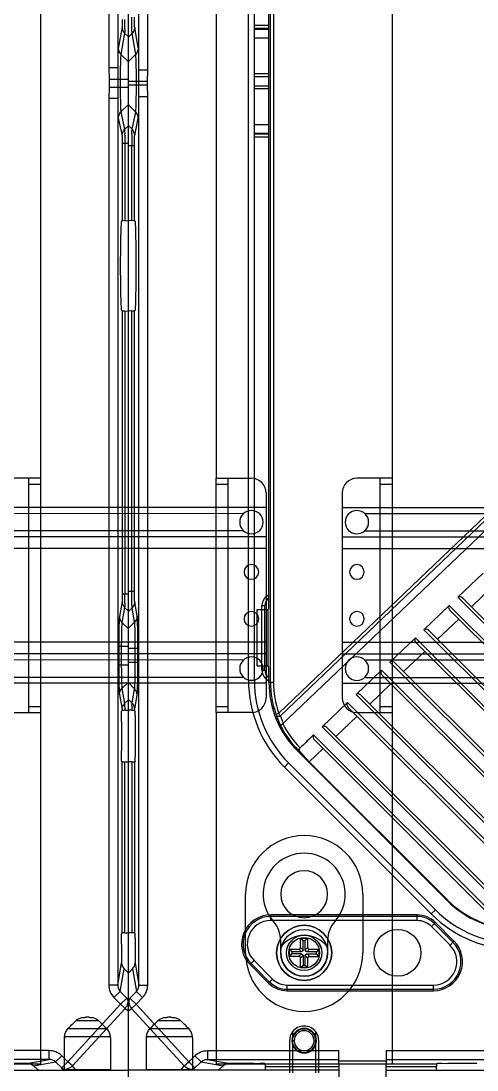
# Model space of a CAD drawing. Header units: millimetres. Extents: x 562 to 17351, y 2396 to 6995.
# Drawn here: x 13907 to 13984.8, y 4543.7 to 4722.7 of the extents above; entities that cross this region are included whole.
import ezdxf

# ---------------------------------------------------------------- set-up
doc = ezdxf.new("R2010")
doc.units = ezdxf.units.MM
doc.layers.add('02___PRT_ALL_AXES', color=7, linetype='Continuous')
doc.layers.add('1轮廓线', color=7, linetype='Continuous', lineweight=25)

# ---------------------------------------------------------------- blocks, each defined once
blk = doc.blocks.new('32211212')
at = {"color": 114, "linetype": 'Continuous', "lineweight": 25, "true_color": 0x139b48}
for p, q in [((3746.61, 2263.17), (3746.61, 2261.67)), ((3750.61, 2261.67), (3750.61, 2263.17)), ((3746.11, 2261.67), (3746.11, 2256.17)), ((3746.91, 2261.67), (3746.61, 2261.67)), ((3746.61, 2261.67), (3746.61, 2256.17)), ((3750.31, 2261.67), (3750.61, 2261.67)), ((3750.61, 2256.17), (3750.61, 2261.67)), ((3751.11, 2256.17), (3751.11, 2261.67)), ((3733.61, 2160.17), (3733.61, 1682.67)), ((3763.61, 2160.17), (3763.61, 1682.67)), ((4303.61, 2160.17), (4303.61, 1682.67)), ((3733.61, 1682.67), (3739.61, 1682.67)), ((3733.61, 1681.67), (3733.61, 1682.67)), ((3733.61, 1681.67), (3735.61, 1681.67)), ((3733.61, 1643.67), (3733.61, 1681.67)), ((3735.61, 1682.67), (3735.61, 1682.38)), ((3735.61, 1682.38), (3735.61, 1642.96)), ((3763.61, 1682.67), (3757.61, 1682.67)), ((3761.61, 1682.38), (3761.61, 1682.67)), ((3761.61, 1642.96), (3761.61, 1682.38)), ((3761.61, 1681.67), (3763.61, 1681.67)), ((3763.61, 1682.67), (3763.61, 1681.67)), ((3763.61, 1681.67), (3763.61, 1643.67)), ((4303.61, 1682.67), (4297.61, 1682.67)), ((4301.61, 1682.38), (4301.61, 1682.67)), ((4301.61, 1642.96), (4301.61, 1682.38)), ((4301.61, 1681.67), (4303.61, 1681.67)), ((4303.61, 1682.67), (4303.61, 1681.67)), ((4303.61, 1681.67), (4303.61, 1643.67)), ((3742.11, 1680.17), (3742.11, 1645.17)), ((3755.11, 1680.17), (3755.11, 1645.17)), ((3735.61, 1643.67), (3733.61, 1643.67)), ((3733.61, 1642.67), (3733.61, 1643.67)), ((3763.61, 1643.67), (3761.61, 1643.67)), ((3763.61, 1643.67), (3763.61, 1642.67)), ((4303.61, 1643.67), (4301.61, 1643.67)), ((4303.61, 1643.67), (4303.61, 1642.67)), ((3733.61, 1642.67), (3733.61, 1582.67)), ((3739.61, 1642.67), (3733.61, 1642.67)), ((3735.61, 1642.96), (3735.61, 1642.67)), ((3757.61, 1642.67), (3763.61, 1642.67)), ((3761.61, 1642.67), (3761.61, 1642.96)), ((3763.61, 1642.67), (3763.61, 1582.67)), ((4297.61, 1642.67), (4303.61, 1642.67)), ((4301.61, 1642.67), (4301.61, 1642.96)), ((4303.61, 1642.67), (4303.61, 1582.67)), ((3738.61, 1601.67), (3738.61, 1611.67)), ((3758.61, 1611.67), (3758.61, 1601.67)), ((3744.61, 1601.67), (3744.61, 1603.73)), ((3752.61, 1603.73), (3752.61, 1601.67)), ((3763.61, 1582.67), (3733.61, 1582.67)), ((4303.61, 1582.67), (4273.61, 1582.67))]:
    blk.add_line(p, q, dxfattribs=at)
at = {"color": 114, "linetype": 'Continuous', "true_color": 0x139b48}
for p, q in [((3742.11, 1677.67), (3692.11, 1677.67)), ((3755.11, 1677.67), (4282.11, 1677.67)), ((3742.11, 1672.67), (3692.11, 1672.67)), ((3755.11, 1672.67), (4282.11, 1672.67)), ((3742.11, 1670.67), (3692.11, 1670.67)), ((3755.11, 1670.67), (4282.11, 1670.67)), ((3742.11, 1654.67), (3692.11, 1654.67)), ((3755.11, 1654.67), (4282.11, 1654.67)), ((3742.11, 1652.67), (3692.11, 1652.67)), ((3755.11, 1652.67), (4282.11, 1652.67)), ((3742.11, 1647.67), (3692.11, 1647.67)), ((3755.11, 1647.67), (4282.11, 1647.67))]:
    blk.add_line(p, q, dxfattribs=at)
at = {"color": 114, "linetype": 'Continuous', "lineweight": 25, "true_color": 0x139b48}
for centre, radius, start, end in [((3748.61, 2261.67), 2.5, 143.1301, 180), ((3748.61, 2261.67), 2.5, 36.8699, 143.1301), ((3748.61, 2261.67), 2, 0, 180), ((3748.61, 2261.67), 1.7, 0, 180), ((3748.61, 2261.67), 2.5, 0, 36.8699), ((3748.61, 2261.67), 2, 180, 0), ((3748.61, 2261.67), 1.7, 180, 0), ((3739.61, 1680.17), 2.5, 0, 90), ((3757.61, 1680.17), 2.5, 90, 180), ((3739.61, 1675.17), 2, 0, 180), ((3757.61, 1675.17), 2, 0, 180), ((3739.61, 1675.17), 2, 180, 0), ((3757.61, 1675.17), 2, 180, 0), ((3739.61, 1666.67), 1.25, 0, 180), ((3757.61, 1666.67), 1.25, 0, 180), ((3739.61, 1666.67), 1.25, 180, 0), ((3757.61, 1666.67), 1.25, 180, 0), ((3739.61, 1658.67), 1.25, 0, 180), ((3757.61, 1658.67), 1.25, 0, 180), ((3739.61, 1658.67), 1.25, 180, 0), ((3757.61, 1658.67), 1.25, 180, 0), ((3739.61, 1650.17), 2, 0, 180), ((3757.61, 1650.17), 2, 0, 180), ((3739.61, 1650.17), 2, 180, 0), ((3757.61, 1650.17), 2, 180, 0), ((3739.61, 1645.17), 2.5, 270, 0), ((3757.61, 1645.17), 2.5, 180, 270), ((3748.61, 1611.67), 10, 0, 180), ((3748.61, 1611.67), 7, 318.5904, 221.4096), ((3748.61, 1611.67), 4, 0, 180), ((3748.61, 1611.67), 4, 180, 0), ((3739.61, 1603.73), 5, 0, 41.4096), ((3757.61, 1603.73), 5, 138.5904, 180), ((3748.61, 1599.67), 5, 36.8699, 143.1301), ((3748.61, 1601.67), 10, 180, 0), ((3748.61, 1601.67), 4, 180, 0), ((3748.61, 1586.67), 2.1, 0, 180), ((3748.61, 1586.67), 2.1, 180, 0)]:
    blk.add_arc(centre, radius, start, end, dxfattribs=at)
at = {"layer": '02___PRT_ALL_AXES', "color": 114, "linetype": 'Continuous', "true_color": 0x139b48}
for p, q in [((3738.14, 1676.67), (3699.16, 1676.59)), ((3759.08, 1676.67), (4278.14, 1676.67)), ((3738.14, 1673.67), (3699.1, 1673.69)), ((3759.08, 1673.67), (4278.14, 1673.67)), ((3738.14, 1651.67), (3699.11, 1651.64)), ((3759.08, 1651.67), (4278.14, 1651.67)), ((3738.14, 1648.67), (3699.04, 1648.63)), ((3759.08, 1648.67), (4278.14, 1648.67))]:
    blk.add_line(p, q, dxfattribs=at)
blk = doc.blocks.new('*U169')
blk.add_blockref('32211212', (-3997.61, -1923.42))
blk = doc.blocks.new('*U170')
at = {"color": 0, "linetype": 'ByBlock', "lineweight": -2, "transparency": 16777216}
for p in [(1200, 675), (1800, 675), (1800, 0)]:
    blk.add_blockref('*U169', p, dxfattribs=at)
blk = doc.blocks.new('DASFASFASEFWE')
at = {"color": 7, "linetype": 'Continuous'}
for p, q in [((-142.38, 3285.7), (-142.38, 3490.95)), ((-141.88, 3490.95), (-141.88, 3285.7)), ((-142.65, 3298.32), (-142.65, 3478.32)), ((-18.84, 3397.09), (-140.97, 3280.42)), ((-18.46, 3396.69), (-140.68, 3279.94)), ((-16.69, 3396.65), (-140.65, 3278.24)), ((-106.09, 3304.34), (-110.43, 3300.2)), ((-108.08, 3298.56), (-104.47, 3302.02)), ((-110.43, 3300.2), (-76.11, 3265.88)), ((-109.57, 3300.05), (-76.24, 3266.72)), ((-144.65, 3288.52), (-144.65, 3298.13)), ((-144.65, 3298.13), (-142.76, 3298.13)), ((-142.76, 3298.13), (-142.65, 3298.32)), ((-142.76, 3288.52), (-142.76, 3298.13)), ((-111.87, 3298.81), (-116.21, 3294.67)), ((-77.56, 3264.5), (-111.87, 3298.81)), ((-78.41, 3264.65), (-111.74, 3297.97)), ((-113.87, 3293.03), (-110.25, 3296.49)), ((-116.21, 3294.67), (-81.9, 3260.35)), ((-115.36, 3294.52), (-82.03, 3261.19)), ((-117.66, 3293.29), (-122, 3289.14)), ((-83.34, 3258.97), (-117.66, 3293.29)), ((-84.2, 3259.12), (-117.53, 3292.45)), ((-119.66, 3287.51), (-116.04, 3290.96)), ((-122, 3289.14), (-87.68, 3254.82)), ((-121.14, 3288.99), (-87.81, 3255.66)), ((-144.65, 3288.52), (-142.76, 3288.52)), ((-142.65, 3288.32), (-142.76, 3288.52)), ((-142.65, 3285.7), (-142.65, 3288.32)), ((-123.45, 3287.76), (-127.79, 3283.61)), ((-89.13, 3253.44), (-123.45, 3287.76)), ((-142.65, 3285.7), (-141.88, 3285.7)), ((-125.44, 3281.98), (-121.83, 3285.43)), ((-89.98, 3253.59), (-123.31, 3286.92)), ((-127.79, 3283.61), (-93.47, 3249.3)), ((-126.93, 3283.46), (-93.6, 3250.14)), ((-129.23, 3282.23), (-133.57, 3278.09)), ((-94.91, 3247.91), (-129.23, 3282.23)), ((-141.44, 3280.26), (-140.97, 3280.42)), ((-131.23, 3276.45), (-127.61, 3279.91)), ((-95.77, 3248.06), (-129.1, 3281.39)), ((-133.57, 3278.09), (-99.74, 3244.26)), ((-135.02, 3276.7), (-135.37, 3276.37)), ((-102.73, 3244.41), (-135.02, 3276.7)), ((-132.71, 3277.94), (-99.39, 3244.61)), ((-137.29, 3274.56), (-137.81, 3274.03)), ((-134.88, 3275.86), (-102.99, 3243.97)), ((-137.81, 3274.03), (-112.19, 3248.41)), ((-137.21, 3273.69), (-137.68, 3274.16)), ((-137.21, 3273.69), (-135.76, 3272.12)), ((-135.76, 3272.12), (-133.4, 3274.38)), ((-112.11, 3248.48), (-135.76, 3272.12)), ((-112.19, 3248.41), (-112.11, 3248.48))]:
    blk.add_line(p, q, dxfattribs=at)
for centre, radius, start, end in [((-126.15, 3285.7), 16.5, 180, 225), ((-126.15, 3285.7), 16.24, 180, 199.5919), ((-126.15, 3285.7), 15.74, 180, 199.5919), ((-125.75, 3285.31), 16.48, 198.9385, 205.3716), ((-218.21, 3233.82), 90.2, 30.747, 31.1083), ((-125.54, 3285.11), 16, 198.8856, 203.72), ((-126.15, 3285.7), 16.32, 207.2303, 225), ((-126.15, 3285.7), 15.82, 206.6951, 225.0355), ((-100.52, 3260.07), 16.5, 225, 270), ((-100.52, 3260.07), 16.4, 225, 262.364)]:
    blk.add_arc(centre, radius, start, end, dxfattribs=at)
for centre, start_param, end_param in [((-109.93, 3299.7), 1.537498, 3.108294), ((-111.38, 3298.32), 3.108294, 4.679091), ((-115.72, 3294.17), 1.537498, 3.108294), ((-117.16, 3292.79), 3.108294, 4.679091), ((-121.5, 3288.65), 1.537498, 3.108294), ((-122.95, 3287.26), 3.108294, 4.679091), ((-127.29, 3283.12), 1.537498, 3.108294), ((-128.74, 3281.74), 3.108294, 4.679091), ((-134.52, 3276.21), 3.108294, 4.679091)]:
    blk.add_ellipse(centre, major_axis=(0.507, -0.483), ratio=0.713711, start_param=start_param, end_param=end_param, dxfattribs=at)
for points, knots in [([(-141.44, 3280.26), (-141.43, 3280.23), (-141.4, 3280.13), (-141.36, 3280.03), (-141.34, 3279.96)], [0, 0, 0, 0, 0.262407, 1, 1, 1, 1]), ([(-140.68, 3279.94), (-140.71, 3279.92), (-140.78, 3279.89), (-140.88, 3279.86), (-140.98, 3279.85), (-141.08, 3279.84), (-141.17, 3279.85), (-141.25, 3279.88), (-141.31, 3279.91), (-141.33, 3279.94), (-141.34, 3279.96)], [0, 0, 0, 0, 0.141319, 0.293935, 0.447302, 0.591507, 0.71956, 0.830254, 0.923391, 1, 1, 1, 1]), ([(-132.71, 3277.94), (-132.77, 3277.99), (-132.89, 3278.08), (-133.06, 3278.16), (-133.21, 3278.2), (-133.34, 3278.2), (-133.46, 3278.17), (-133.54, 3278.12), (-133.57, 3278.09)], [0, 0, 0, 0, 0.233473, 0.471785, 0.595317, 0.723583, 0.858548, 1, 1, 1, 1]), ([(-137.21, 3273.69), (-137.26, 3273.74), (-137.35, 3273.86), (-137.42, 3274.03), (-137.44, 3274.15), (-137.44, 3274.23), (-137.43, 3274.29), (-137.42, 3274.35), (-137.4, 3274.39), (-137.38, 3274.43), (-137.36, 3274.47), (-137.34, 3274.5), (-137.32, 3274.51)], [0, 0, 0, 0, 0.23314, 0.470919, 0.594052, 0.657744, 0.722888, 0.789022, 0.85743, 0.893057, 0.929346, 1, 1, 1, 1])]:
    blk.add_open_spline(points, degree=3, knots=knots, dxfattribs=at)
blk.add_open_spline([(-135.37, 3276.37), (-136.02, 3275.75), (-136.67, 3275.13), (-137.32, 3274.51)], degree=3, dxfattribs=at)
blk = doc.blocks.new('32332232')
at = {"color": 7, "linetype": 'Continuous'}
for p, q in [((3534.02, 2001.7), (3533.69, 2001.7)), ((4120.02, 2001.7), (4119.69, 2001.7)), ((3530.54, 1999.78), (3530.86, 2000.09)), ((3530.54, 1999.78), (3537.17, 1999.78)), ((3530.75, 1999.99), (3530.86, 2000.09)), ((3535.8, 2001.11), (3531.91, 2001.11)), ((3536.85, 2000.09), (3537.17, 1999.78)), ((3537.06, 1999.89), (3537.17, 1999.78)), ((4116.54, 1999.78), (4116.86, 2000.09)), ((4116.54, 1999.78), (4123.17, 1999.78)), ((4116.75, 1999.99), (4116.86, 2000.09)), ((4121.8, 2001.11), (4117.91, 2001.11)), ((4122.85, 2000.09), (4123.17, 1999.78)), ((4123.06, 1999.89), (4123.17, 1999.78)), ((3529.91, 1998.2), (3529.91, 1992.8)), ((3529.91, 1998.2), (3529.95, 1998.2)), ((3529.95, 1998.37), (3529.95, 1998.2)), ((3537.76, 1998.37), (3529.95, 1998.37)), ((3537.76, 1998.37), (3537.76, 1998.2)), ((3537.81, 1998.2), (3537.76, 1998.2)), ((3537.81, 1998.2), (3537.81, 1992.8)), ((4115.91, 1998.2), (4115.95, 1998.2)), ((4115.91, 1998.2), (4115.91, 1992.8)), ((4123.76, 1998.37), (4115.95, 1998.37)), ((4115.95, 1998.37), (4115.95, 1998.2)), ((4123.76, 1998.37), (4123.76, 1998.2)), ((4123.81, 1998.2), (4123.76, 1998.2)), ((4123.81, 1998.2), (4123.81, 1992.8)), ((3526.86, 1655.2), (3526.86, 1992.7)), ((3529.91, 1992.8), (3537.81, 1992.8)), ((4115.91, 1992.8), (4123.81, 1992.8)), ((4126.86, 1655.2), (4126.86, 1992.7)), ((3528.67, 1825.92), (3528.67, 1978.2)), ((3530.17, 1825.92), (3530.17, 1978.2)), ((4123.54, 1978.2), (4123.54, 1826.25)), ((4125.04, 1978.2), (4125.04, 1826.25)), ((3547.36, 1721.74), (3547.36, 1926.16)), ((3548.36, 1721.74), (3548.36, 1926.16)), ((3527.47, 1833.22), (3527.46, 1834.88)), ((3550.86, 1833.43), (3548.36, 1833.43)), ((3527.5, 1832.07), (3526.86, 1831.44)), ((3527.47, 1833.11), (3527.47, 1833.22)), ((3527.5, 1832.07), (3527.49, 1832.24)), ((3528.11, 1828.58), (3527.5, 1832.07)), ((3528.55, 1829.62), (3527.94, 1833.12)), ((3550.86, 1832.93), (3548.36, 1832.93)), ((3548.36, 1832.84), (3550.86, 1832.84)), ((4125.78, 1833.18), (4125.15, 1829.56)), ((4126.22, 1832.13), (4125.59, 1828.52)), ((4126.86, 1831.51), (4126.22, 1832.13)), ((3548.36, 1831.34), (3550.86, 1831.34)), ((3526.86, 1827.34), (3528.11, 1828.58)), ((4125.59, 1828.52), (4126.86, 1827.27)), ((4125.04, 1826.25), (4123.54, 1826.25)), ((4123.54, 1826.25), (4123.57, 1824.32)), ((4125.04, 1826.25), (4125.05, 1824.32)), ((3528.66, 1823.9), (3528.67, 1825.92)), ((3528.67, 1825.92), (3530.17, 1825.92)), ((3530.14, 1823.9), (3530.17, 1825.92)), ((4123.57, 1824.32), (4126.86, 1824.32)), ((4123.57, 1824.32), (4123.57, 1822.93)), ((4125.05, 1824.32), (4125.05, 1822.93)), ((4125.47, 1824.32), (4125.47, 1822.93)), ((3530.14, 1823.9), (3526.86, 1823.9)), ((3526.86, 1823.36), (3530.14, 1823.36)), ((3528.24, 1823.36), (3528.24, 1823.9)), ((3528.66, 1823.36), (3528.66, 1823.9)), ((3528.67, 1821.34), (3528.66, 1823.36)), ((3530.14, 1823.36), (3530.14, 1823.9)), ((3530.17, 1821.34), (3530.14, 1823.36)), ((4123.57, 1822.93), (4123.54, 1821)), ((4123.57, 1822.93), (4126.86, 1822.93)), ((4125.05, 1822.93), (4125.04, 1821)), ((3528.67, 1669.69), (3528.67, 1821.34)), ((3528.67, 1821.34), (3530.17, 1821.34)), ((3530.17, 1669.69), (3530.17, 1821.34)), ((4125.04, 1821), (4123.54, 1821)), ((4123.54, 1821), (4123.54, 1669.69)), ((4125.04, 1821), (4125.04, 1669.69)), ((3526.86, 1819.9), (3528.11, 1818.67)), ((4125.59, 1818.72), (4126.86, 1819.97)), ((3527.5, 1815.76), (3528.11, 1818.67)), ((3527.94, 1814.71), (3528.54, 1817.62)), ((4125.15, 1817.67), (4125.78, 1814.66)), ((4125.59, 1818.72), (4126.22, 1815.71)), ((3527.5, 1815.76), (3526.86, 1816.4)), ((3548.36, 1816.55), (3550.86, 1816.55)), ((4126.86, 1816.33), (4126.22, 1815.71)), ((4126.22, 1815.71), (4126.23, 1815.54)), ((4126.23, 1815.54), (4126.24, 1814.97)), ((3550.86, 1815.05), (3548.36, 1815.05)), ((3548.36, 1814.96), (3550.86, 1814.96)), ((3548.36, 1814.46), (3550.86, 1814.46)), ((4126.25, 1814.73), (4126.25, 1813.37)), ((3527.9, 1812.94), (3526.86, 1812.94)), ((3527.46, 1800.15), (3527.46, 1812.94)), ((3527.9, 1800.14), (3527.9, 1812.94)), ((4125.81, 1813.37), (4126.86, 1813.37)), ((4125.81, 1813.37), (4125.81, 1800.14)), ((4126.25, 1813.37), (4126.25, 1800.15)), ((3527.46, 1800.15), (3526.86, 1800.17)), ((3527.9, 1800.14), (3528.03, 1800.05)), ((4125.81, 1800.14), (4125.68, 1800.05)), ((4126.25, 1800.15), (4126.86, 1800.17)), ((3528.18, 1790.84), (3528.18, 1794.05)), ((4125.53, 1790.84), (4125.53, 1794.05)), ((3527.46, 1784.74), (3526.86, 1784.73)), ((3527.46, 1736.88), (3527.46, 1784.74)), ((3527.9, 1784.76), (3528.03, 1784.84)), ((3527.9, 1736.88), (3527.9, 1784.76)), ((4125.81, 1784.76), (4125.68, 1784.84)), ((4125.81, 1784.76), (4125.81, 1736.46)), ((4126.25, 1784.74), (4126.86, 1784.73)), ((4126.25, 1784.74), (4126.25, 1736.46)), ((3527.9, 1736.88), (3526.86, 1736.88)), ((3527.47, 1735.22), (3527.46, 1736.88)), ((3527.47, 1735.11), (3527.47, 1735.22)), ((3528.36, 1732.68), (3527.94, 1735.12)), ((4125.78, 1735.18), (4125.34, 1732.61)), ((4125.81, 1736.46), (4126.86, 1736.46)), ((3527.5, 1734.07), (3526.86, 1733.44)), ((3527.5, 1734.07), (3527.49, 1734.24)), ((3527.93, 1731.63), (3527.5, 1734.07)), ((3549.66, 1723.45), (3549.66, 1734.45)), ((3549.66, 1734.45), (3550.16, 1734.45)), ((3550.16, 1723.45), (3550.16, 1734.45)), ((4126.22, 1734.13), (4125.77, 1731.57)), ((4126.86, 1733.51), (4126.22, 1734.13)), ((3526.86, 1730.58), (3527.93, 1731.63)), ((4125.77, 1731.57), (4126.86, 1730.5)), ((3528.49, 1727.13), (3526.86, 1727.13)), ((3528.05, 1724.76), (3528.05, 1727.13)), ((3528.49, 1724.76), (3528.49, 1727.13)), ((4125.22, 1727.55), (4126.86, 1727.55)), ((4125.22, 1727.55), (4125.22, 1724.34)), ((4125.66, 1727.55), (4125.66, 1724.34)), ((3528.49, 1724.76), (3526.86, 1724.76)), ((4125.22, 1724.34), (4126.86, 1724.34)), ((3549.66, 1723.45), (3550.16, 1723.45)), ((3526.86, 1721.32), (3527.93, 1720.26)), ((3547.36, 1721.74), (3548.36, 1721.74)), ((4125.77, 1720.32), (4126.86, 1721.39)), ((3527.5, 1717.82), (3527.93, 1720.26)), ((3527.94, 1716.78), (3528.36, 1719.22)), ((4125.34, 1719.28), (4125.78, 1716.72)), ((4125.77, 1720.32), (4126.22, 1717.76)), ((3527.5, 1717.82), (3526.86, 1718.46)), ((4126.86, 1718.38), (4126.22, 1717.76)), ((4126.22, 1717.76), (4126.23, 1717.58)), ((4126.23, 1717.58), (4126.25, 1716.7)), ((3527.27, 1716.59), (3526.86, 1716.61)), ((3527.47, 1716.59), (3527.27, 1716.59)), ((3527.92, 1716.55), (3528.03, 1716.45)), ((3528.03, 1715.72), (3528, 1714.7)), ((3528.03, 1715.72), (3528.03, 1716.45)), ((4125.68, 1716.45), (4125.8, 1716.56)), ((4125.68, 1715.72), (4125.68, 1716.45)), ((4125.71, 1714.7), (4125.68, 1715.72)), ((4125.78, 1716.72), (4125.8, 1716.56)), ((4126.25, 1716.7), (4126.25, 1716.59)), ((4126.25, 1716.59), (4126.44, 1716.6)), ((4126.44, 1716.6), (4126.86, 1716.61)), ((3528, 1714.7), (3528, 1709.7)), ((4125.71, 1714.7), (4125.71, 1709.7)), ((3528.03, 1707.95), (3527.9, 1707.82)), ((3528, 1709.7), (3528.03, 1708.67)), ((3528.03, 1707.95), (3528.03, 1708.67)), ((4125.68, 1708.67), (4125.71, 1709.7)), ((4125.68, 1707.95), (4125.68, 1708.67)), ((4125.81, 1707.82), (4125.68, 1707.95)), ((3527.46, 1707.79), (3526.86, 1707.78)), ((3527.46, 1707.79), (3527.46, 1678.6)), ((3527.9, 1707.82), (3527.9, 1678.57)), ((3553.51, 1706.89), (3554.21, 1707.6)), ((3578.55, 1681.85), (3553.51, 1706.89)), ((3579.25, 1682.55), (3554.21, 1707.6)), ((4125.81, 1678.57), (4125.81, 1707.82)), ((4126.25, 1707.79), (4126.86, 1707.78)), ((4126.25, 1678.6), (4126.25, 1707.79)), ((3551.15, 1680.7), (3551.15, 1681.66)), ((3576.13, 1681.66), (3551.15, 1681.66)), ((3576.13, 1681.41), (3551.15, 1681.41)), ((3576.13, 1680.7), (3576.13, 1681.66)), ((3578.55, 1681.85), (3579.25, 1682.55)), ((3576.13, 1680.7), (3551.15, 1680.7)), ((3578.6, 1679.67), (3579.29, 1680.36)), ((3581.75, 1676.53), (3578.6, 1679.67)), ((3582.25, 1677.03), (3579.11, 1680.17)), ((3582.43, 1677.21), (3579.29, 1680.36)), ((3527.46, 1678.6), (3526.86, 1678.62)), ((3527.9, 1678.57), (3528.03, 1678.45)), ((3528.03, 1677.72), (3528, 1676.7)), ((3528.03, 1677.72), (3528.03, 1678.45)), ((4125.68, 1678.45), (4125.81, 1678.57)), ((4125.68, 1677.72), (4125.68, 1678.45)), ((4125.71, 1676.7), (4125.68, 1677.72)), ((4126.25, 1678.6), (4126.86, 1678.62)), ((3528, 1676.7), (3528, 1673.51)), ((3581.75, 1676.53), (3582.43, 1677.21)), ((4125.71, 1676.7), (4125.71, 1673.51)), ((3527.56, 1672.45), (3526.86, 1671.73)), ((3527.56, 1672.45), (3528.24, 1668.6)), ((3528, 1673.51), (3528.67, 1669.69)), ((3547.64, 1673.19), (3548.32, 1673.87)), ((3547.64, 1673.19), (3550.78, 1670.04)), ((3547.82, 1673.37), (3550.96, 1670.22)), ((3548.32, 1673.87), (3551.47, 1670.72)), ((4125.04, 1669.69), (4125.71, 1673.51)), ((4125.47, 1668.6), (4126.15, 1672.45)), ((4126.15, 1672.45), (4126.86, 1671.73)), ((3550.78, 1670.04), (3551.47, 1670.72)), ((3527.13, 1667.47), (3528.24, 1668.6)), ((3528.24, 1668.6), (3529.3, 1667.56)), ((3528.67, 1669.69), (3530.17, 1669.69)), ((3553.94, 1668.73), (3553.94, 1669.7)), ((3553.94, 1669.7), (3578.92, 1669.7)), ((3553.94, 1668.99), (3578.92, 1668.99)), ((3553.94, 1668.73), (3578.92, 1668.73)), ((3578.92, 1668.73), (3578.92, 1669.7)), ((4125.04, 1669.69), (4123.54, 1669.69)), ((4125.47, 1668.6), (4124.41, 1667.56)), ((4125.47, 1668.6), (4126.58, 1667.47)), ((3526.86, 1667.26), (3527.13, 1667.47)), ((3527.13, 1667.47), (3528.19, 1666.43)), ((3528.19, 1666.43), (3529.3, 1667.56)), ((4124.41, 1667.56), (4125.52, 1666.43)), ((4126.58, 1667.47), (4125.52, 1666.43)), ((4126.58, 1667.47), (4126.86, 1667.26)), ((3526.86, 1665.28), (3527.41, 1665.71)), ((3527.41, 1665.71), (3528.19, 1666.43)), ((3527.41, 1665.71), (3536.39, 1655.9)), ((3528.19, 1666.43), (3537.17, 1656.61)), ((4116.54, 1656.61), (4125.52, 1666.43)), ((4117.32, 1655.9), (4126.3, 1665.71)), ((4125.52, 1666.43), (4126.3, 1665.71)), ((4126.3, 1665.71), (4126.86, 1665.28)), ((3540.35, 1658.51), (3540.35, 1657.01)), ((3540.35, 1658.51), (3562.77, 1658.51)), ((3562.86, 1653.7), (3562.77, 1658.51)), ((3570.86, 1653.7), (3570.94, 1658.51)), ((3570.94, 1658.51), (3824.55, 1658.51)), ((4113.36, 1658.51), (4090.94, 1658.51)), ((4113.36, 1657.01), (4113.36, 1658.51)), ((3536.39, 1655.9), (3537.17, 1656.61)), ((3537.17, 1656.61), (3538.21, 1657.64)), ((3537.17, 1656.61), (3538.22, 1655.55)), ((3538.21, 1657.64), (3539.26, 1656.58)), ((3538.22, 1655.55), (3539.26, 1656.58)), ((3539.26, 1656.58), (3543.06, 1655.91)), ((3540.35, 1657.01), (3544.17, 1656.34)), ((3540.35, 1657.01), (3562.8, 1657.01)), ((3548.35, 1656.34), (3544.17, 1656.34)), ((3548.36, 1656.34), (3549.38, 1656.37)), ((3549.38, 1656.37), (3550.11, 1656.37)), ((3550.11, 1656.37), (3550.23, 1656.24)), ((3550.23, 1656.24), (3562.81, 1656.24)), ((3570.91, 1656.7), (3562.8, 1656.7)), ((3570.9, 1656.24), (3579.48, 1656.24)), ((3570.91, 1657.01), (3824.55, 1657.01)), ((3579.48, 1656.24), (3579.61, 1656.37)), ((3579.61, 1656.37), (3580.33, 1656.37)), ((3580.33, 1656.37), (3581.36, 1656.34)), ((3586.35, 1656.34), (3581.36, 1656.34)), ((4113.36, 1657.01), (4090.91, 1657.01)), ((4109.54, 1656.34), (4105.36, 1656.34)), ((4109.54, 1656.34), (4113.36, 1657.01)), ((4110.65, 1655.91), (4114.45, 1656.58)), ((4114.45, 1656.58), (4115.5, 1657.64)), ((4115.49, 1655.55), (4114.45, 1656.58)), ((4115.49, 1655.55), (4116.54, 1656.61)), ((4116.54, 1656.61), (4115.5, 1657.64)), ((4117.32, 1655.9), (4116.54, 1656.61)), ((3562.83, 1655.2), (3526.86, 1655.2)), ((3535.83, 1655.2), (3536.39, 1655.9)), ((3537.94, 1655.2), (3538.22, 1655.55)), ((3542.21, 1655.2), (3542.33, 1655.31)), ((3542.33, 1655.31), (3543.06, 1655.91)), ((3550.28, 1655.2), (3550.26, 1655.8)), ((3550.26, 1655.8), (3562.82, 1655.8)), ((3570.88, 1655.2), (4082.83, 1655.2)), ((3570.89, 1655.8), (3579.45, 1655.8)), ((3579.43, 1655.2), (3579.45, 1655.8)), ((4090.88, 1655.2), (4126.86, 1655.2)), ((4110.65, 1655.91), (4111.38, 1655.31)), ((4111.5, 1655.2), (4111.38, 1655.31)), ((4115.78, 1655.2), (4115.49, 1655.55)), ((4117.88, 1655.2), (4117.32, 1655.9))]:
    blk.add_line(p, q, dxfattribs=at)
at = {"color": 6, "linetype": 'Continuous'}
for radius in [4, 3, 2.63]:
    blk.add_circle((3556.86, 1675.2), radius, dxfattribs=at)
at = {"color": 7, "linetype": 'Continuous'}
blk.add_circle((3572.8, 1675.2), 4, dxfattribs=at)
for centre, radius, start, end in [((3533.68, 1987.59), 14.11, 89.9587, 90.4113), ((3533.68, 1987.59), 14.11, 89.9587, 90.4114), ((3534.03, 1987.59), 14.11, 89.5887, 90.0413), ((3534.03, 1987.59), 14.11, 89.5886, 90.0413), ((4119.68, 1987.59), 14.11, 89.9587, 90.4113), ((4119.68, 1987.59), 14.11, 89.9587, 90.4114), ((4120.03, 1987.59), 14.11, 89.5887, 90.0413), ((4120.03, 1987.59), 14.11, 89.5886, 90.0413), ((3625.89, 1903.3), 135.64, 133.9933, 134.4747), ((3582.37, 1948.32), 73.03, 133.7059, 133.9634), ((3533.28, 1999.68), 1.99, 131.3847, 133.6974), ((3534.43, 1999.68), 1.99, 46.3026, 48.6152), ((3485.34, 1948.32), 73.03, 46.0366, 46.2941), ((3441.82, 1903.3), 135.64, 45.5253, 46.0067), ((4211.89, 1903.3), 135.64, 133.9933, 134.4747), ((4168.37, 1948.32), 73.03, 133.7059, 133.9634), ((4119.28, 1999.68), 1.99, 131.3847, 133.6974), ((4120.43, 1999.68), 1.99, 46.3026, 48.6152), ((4071.34, 1948.32), 73.03, 46.0366, 46.2941), ((4027.82, 1903.3), 135.64, 45.5253, 46.0067), ((3530.91, 1998.2), 1, 161.4748, 180), ((3531.93, 1998.37), 1.98, 175.7569, 179.997), ((3535.78, 1998.37), 1.98, 0.003, 4.2431), ((3536.81, 1998.2), 1, 0, 18.5252), ((4116.91, 1998.2), 1, 161.4748, 180), ((4117.93, 1998.37), 1.98, 175.7569, 179.997), ((4121.78, 1998.37), 1.98, 0.003, 4.2431), ((4122.81, 1998.2), 1, 0, 18.5252), ((4008.09, 1834.29), 118.16, 359.4186, 359.7323), ((3973.94, 1834.46), 152.31, 359.7305, 0.0033), ((4050.58, 1833.88), 75.66, 359.2362, 359.4025), ((3658.19, 1813.11), 130.73, 179.3728, 179.7338), ((3691.12, 1812.95), 163.66, 179.7308, 180.0025), ((3613.89, 1813.56), 86.43, 179.1937, 179.3534), ((4050.5, 1813.95), 75.75, 0.5927, 0.769), ((3551.66, 1734.45), 2, 113.5909, 180), ((3551.66, 1734.45), 1.5, 122.2987, 180), ((4008.09, 1736.29), 118.16, 359.4186, 359.7323), ((4050.58, 1735.88), 75.66, 359.2362, 359.4025), ((3973.94, 1736.46), 152.31, 359.7305, 0.0033), ((3551.66, 1723.45), 2, 180, 247.4975), ((3551.66, 1723.45), 1.5, 180, 237.7014), ((3568.36, 1721.74), 21, 180, 225), ((3568.36, 1721.74), 20, 180, 225), ((3591.29, 1715.95), 63.82, 178.8587, 179.2364), ((3564.72, 1716.46), 37.25, 178.6297, 178.831), ((3526.45, 1716.76), 1.49, 40.1986, 45.1715), ((3528.47, 1717.72), 0.977, 174.166, 175.388), ((3526.46, 1716.77), 1.47, 15.2702, 20.2885), ((3526.46, 1716.77), 1.48, 0.2714, 15.2484), ((4127.26, 1716.71), 1.48, 154.7133, 159.711), ((4127.28, 1716.7), 1.5, 139.8028, 154.656), ((4127.28, 1716.7), 1.49, 134.8285, 139.8014), ((3617.86, 1715.59), 90.39, 179.2297, 179.3639), ((3527.1, 1704.47), 12.12, 87.5595, 88.2703), ((4126.65, 1702.68), 13.92, 91.6779, 92.1368), ((3551.15, 1676.7), 4.97, 90, 225), ((3551.15, 1676.7), 4.71, 90, 225), ((3576.13, 1677.2), 4.47, 45, 90), ((3576.13, 1677.2), 4.21, 45, 90), ((3593.4, 1696.7), 21, 225, 270), ((3593.4, 1696.7), 20, 225, 270), ((3551.15, 1676.7), 4, 90, 225), ((3576.13, 1677.2), 3.5, 45, 90), ((3578.92, 1673.7), 4.97, 270, 45), ((3578.92, 1673.7), 4.71, 270, 45), ((3578.92, 1673.7), 4, 270, 45), ((3553.94, 1673.2), 3.5, 225, 270), ((3553.94, 1673.2), 4.47, 225, 270), ((3553.94, 1673.2), 4.21, 225, 270), ((3529, 1667.07), 2.1, 213.8309, 220.3747), ((4124.71, 1667.07), 2.1, 319.6253, 326.1693), ((3537.83, 1657.45), 2.12, 227.0658, 232.139), ((4115.88, 1657.45), 2.12, 307.861, 312.9342)]:
    blk.add_arc(centre, radius, start, end, dxfattribs=at)
for centre, major_axis, ratio, start_param, end_param in [((3526.4, 1800.14), (1.5, 0), 0.017455, 6.309365, 7.068583), ((3528.03, 1794.05), (0, 6), 0.026186, -1.570796, -0.017453), ((4125.68, 1794.05), (0, 6), 0.026186, 0.017453, 1.570796), ((4127.31, 1800.14), (1.5, 0), 0.017455, 2.356194, 3.115413), ((3528.03, 1790.84), (0, 6), 0.026186, -3.124139, -1.570796), ((4125.68, 1790.84), (0, 6), 0.026186, 1.570796, 3.124139), ((3526.4, 1784.76), (1.5, 0), 0.017455, -0.785398, -0.02618), ((4127.31, 1784.76), (1.5, 0), 0.017455, 3.167773, 3.926991), ((3526.4, 1707.82), (1.5, 0), 0.026186, 5.497787, 6.257005), ((4127.31, 1707.82), (1.5, 0), 0.026186, 3.167773, 3.926991), ((3526.4, 1678.57), (1.5, 0), 0.026186, 6.309365, 7.068583), ((4127.31, 1678.57), (1.5, 0), 0.026186, 8.63938, 9.398598), ((3526.5, 1673.52), (-0.26, 1.49), 0.988643, -2.52706, -1.745874), ((4127.21, 1673.52), (-0.26, -1.49), 0.988643, -1.395719, -0.614533), ((3544.32, 1654.82), (1.77, -0.18), 0.842575, 2.227501, 2.439867), ((3544.18, 1654.84), (-1.49, 0.26), 0.988643, -1.395719, -0.826899), ((3550.23, 1654.74), (0, 1.5), 0.026186, 5.497787, 6.257005), ((3579.48, 1654.74), (0, 1.5), 0.026186, 6.309365, 7.068583), ((4109.53, 1654.84), (-1.49, -0.26), 0.988643, 3.968491, 4.537312), ((4109.39, 1654.82), (1.77, 0.18), 0.842575, 0.701726, 0.914092)]:
    blk.add_ellipse(centre, major_axis=major_axis, ratio=ratio, start_param=start_param, end_param=end_param, dxfattribs=at)
for points, knots in [([(3531.97, 2001.17), (3532.08, 2001.26), (3532.32, 2001.43), (3532.72, 2001.6), (3533.08, 2001.67), (3533.36, 2001.69), (3533.51, 2001.7), (3533.58, 2001.7)], [0, 0, 0, 0, 0.24991, 0.4998, 0.749755, 0.874871, 1, 1, 1, 1]), ([(3534.13, 2001.7), (3534.2, 2001.7), (3534.35, 2001.69), (3534.63, 2001.67), (3534.99, 2001.6), (3535.39, 2001.43), (3535.63, 2001.26), (3535.74, 2001.17)], [0, 0, 0, 0, 0.125129, 0.250246, 0.500201, 0.750092, 1, 1, 1, 1]), ([(4117.97, 2001.17), (4118.08, 2001.26), (4118.32, 2001.43), (4118.72, 2001.6), (4119.08, 2001.67), (4119.36, 2001.69), (4119.51, 2001.7), (4119.58, 2001.7)], [0, 0, 0, 0, 0.24991, 0.4998, 0.749755, 0.874871, 1, 1, 1, 1]), ([(4120.13, 2001.7), (4120.2, 2001.7), (4120.35, 2001.69), (4120.63, 2001.67), (4120.99, 2001.6), (4121.39, 2001.43), (4121.63, 2001.26), (4121.74, 2001.17)], [0, 0, 0, 0, 0.125129, 0.250246, 0.500201, 0.750092, 1, 1, 1, 1]), ([(3530.54, 1999.78), (3530.46, 1999.7), (3530.31, 1999.52), (3530.13, 1999.21), (3530, 1998.87), (3529.97, 1998.63), (3529.96, 1998.51)], [0, 0, 0, 0, 0.25, 0.499984, 0.749967, 1, 1, 1, 1]), ([(3537.75, 1998.51), (3537.75, 1998.63), (3537.71, 1998.87), (3537.58, 1999.21), (3537.41, 1999.52), (3537.25, 1999.7), (3537.17, 1999.78)], [0, 0, 0, 0, 0.250033, 0.500016, 0.75, 1, 1, 1, 1]), ([(4116.54, 1999.78), (4116.46, 1999.7), (4116.31, 1999.52), (4116.13, 1999.21), (4116, 1998.87), (4115.97, 1998.63), (4115.96, 1998.51)], [0, 0, 0, 0, 0.25, 0.499984, 0.749967, 1, 1, 1, 1]), ([(4123.75, 1998.51), (4123.75, 1998.63), (4123.71, 1998.87), (4123.58, 1999.21), (4123.41, 1999.52), (4123.25, 1999.7), (4123.17, 1999.78)], [0, 0, 0, 0, 0.250033, 0.500016, 0.75, 1, 1, 1, 1]), ([(3527.94, 1833.12), (3527.93, 1833.18), (3527.92, 1833.38), (3527.9, 1833.97), (3527.9, 1834.49), (3527.9, 1834.88)], [0, 0, 0, 0, 0.114901, 0.340306, 1, 1, 1, 1]), ([(4125.81, 1834.46), (4125.81, 1834.18), (4125.81, 1833.8), (4125.8, 1833.37), (4125.79, 1833.23), (4125.78, 1833.18)], [0, 0, 0, 0, 0.659412, 0.884916, 1, 1, 1, 1]), ([(3527.49, 1832.24), (3527.49, 1832.29), (3527.48, 1832.58), (3527.47, 1832.87), (3527.47, 1833.11)], [0, 0, 0, 0, 0.182382, 1, 1, 1, 1]), ([(4126.24, 1832.87), (4126.24, 1832.78), (4126.24, 1832.54), (4126.24, 1832.29), (4126.22, 1832.13)], [0, 0, 0, 0, 0.363333, 1, 1, 1, 1]), ([(3528.24, 1823.9), (3528.24, 1824.45), (3528.23, 1825.48), (3528.21, 1826.87), (3528.18, 1827.81), (3528.14, 1828.34), (3528.12, 1828.52), (3528.11, 1828.58)], [0, 0, 0, 0, 0.353227, 0.661595, 0.88645, 0.958317, 1, 1, 1, 1]), ([(4125.15, 1829.56), (4125.13, 1829.43), (4125.11, 1829.07), (4125.08, 1828.37), (4125.06, 1827.39), (4125.05, 1826.66), (4125.04, 1826.25)], [0, 0, 0, 0, 0.116125, 0.332239, 0.633713, 1, 1, 1, 1]), ([(4125.59, 1828.52), (4125.55, 1828.36), (4125.54, 1827.88), (4125.49, 1826.98), (4125.48, 1825.74), (4125.47, 1824.81), (4125.47, 1824.32)], [0, 0, 0, 0, 0.113702, 0.338816, 0.647082, 1, 1, 1, 1]), ([(3528.11, 1818.67), (3528.12, 1818.72), (3528.14, 1818.89), (3528.16, 1819.22), (3528.18, 1819.68), (3528.21, 1820.51), (3528.23, 1821.76), (3528.24, 1822.8), (3528.24, 1823.36)], [0, 0, 0, 0, 0.038409, 0.108183, 0.207145, 0.332129, 0.642917, 1, 1, 1, 1]), ([(4125.47, 1822.93), (4125.47, 1822.43), (4125.48, 1821.49), (4125.5, 1820.38), (4125.52, 1819.63), (4125.54, 1819.21), (4125.56, 1818.92), (4125.58, 1818.77), (4125.59, 1818.72)], [0, 0, 0, 0, 0.357261, 0.66814, 0.793069, 0.891953, 0.96165, 1, 1, 1, 1]), ([(3527.47, 1814.78), (3527.47, 1815), (3527.48, 1815.33), (3527.49, 1815.65), (3527.5, 1815.76)], [0, 0, 0, 0, 0.668985, 1, 1, 1, 1]), ([(3527.9, 1812.94), (3527.9, 1813.15), (3527.9, 1813.54), (3527.91, 1814.07), (3527.92, 1814.45), (3527.93, 1814.65), (3527.94, 1814.71)], [0, 0, 0, 0, 0.356319, 0.666629, 0.89071, 1, 1, 1, 1]), ([(4125.78, 1814.66), (4125.79, 1814.61), (4125.79, 1814.47), (4125.81, 1814.04), (4125.81, 1813.66), (4125.81, 1813.37)], [0, 0, 0, 0, 0.109157, 0.333077, 1, 1, 1, 1]), ([(3527.94, 1735.12), (3527.93, 1735.18), (3527.92, 1735.38), (3527.9, 1735.97), (3527.9, 1736.49), (3527.9, 1736.88)], [0, 0, 0, 0, 0.114901, 0.340306, 1, 1, 1, 1]), ([(3527.49, 1734.24), (3527.49, 1734.29), (3527.48, 1734.58), (3527.47, 1734.87), (3527.47, 1735.11)], [0, 0, 0, 0, 0.182382, 1, 1, 1, 1]), ([(4125.81, 1736.46), (4125.81, 1736.18), (4125.81, 1735.8), (4125.8, 1735.37), (4125.79, 1735.23), (4125.78, 1735.18)], [0, 0, 0, 0, 0.659412, 0.884916, 1, 1, 1, 1]), ([(4126.24, 1734.87), (4126.24, 1734.78), (4126.24, 1734.54), (4126.24, 1734.29), (4126.22, 1734.13)], [0, 0, 0, 0, 0.363333, 1, 1, 1, 1]), ([(3528.05, 1727.13), (3528.05, 1727.66), (3528.05, 1728.65), (3528.02, 1729.99), (3527.99, 1730.89), (3527.96, 1731.4), (3527.94, 1731.57), (3527.93, 1731.63)], [0, 0, 0, 0, 0.353243, 0.661632, 0.886489, 0.958343, 1, 1, 1, 1]), ([(3528.49, 1727.13), (3528.49, 1727.78), (3528.48, 1729), (3528.46, 1730.64), (3528.42, 1731.84), (3528.4, 1732.47), (3528.36, 1732.68)], [0, 0, 0, 0, 0.352213, 0.660074, 0.885264, 1, 1, 1, 1]), ([(4125.34, 1732.61), (4125.3, 1732.42), (4125.29, 1731.85), (4125.24, 1730.75), (4125.23, 1729.26), (4125.22, 1728.14), (4125.22, 1727.55)], [0, 0, 0, 0, 0.115067, 0.340523, 0.648208, 1, 1, 1, 1]), ([(4125.77, 1731.57), (4125.74, 1731.42), (4125.72, 1730.96), (4125.68, 1730.1), (4125.67, 1728.91), (4125.66, 1728.02), (4125.66, 1727.55)], [0, 0, 0, 0, 0.113648, 0.338748, 0.647039, 1, 1, 1, 1]), ([(3527.93, 1720.26), (3527.94, 1720.32), (3527.96, 1720.49), (3527.99, 1721), (3528.02, 1721.91), (3528.05, 1723.24), (3528.05, 1724.23), (3528.05, 1724.76)], [0, 0, 0, 0, 0.041776, 0.113815, 0.339027, 0.647412, 1, 1, 1, 1]), ([(3528.36, 1719.22), (3528.4, 1719.43), (3528.42, 1720.06), (3528.46, 1721.26), (3528.48, 1722.89), (3528.49, 1724.11), (3528.49, 1724.76)], [0, 0, 0, 0, 0.115041, 0.340581, 0.648437, 1, 1, 1, 1]), ([(4125.22, 1724.34), (4125.22, 1723.75), (4125.23, 1722.64), (4125.24, 1721.14), (4125.29, 1720.05), (4125.3, 1719.47), (4125.34, 1719.28)], [0, 0, 0, 0, 0.351802, 0.659703, 0.88504, 1, 1, 1, 1]), ([(4125.66, 1724.34), (4125.66, 1723.87), (4125.67, 1722.98), (4125.68, 1721.79), (4125.72, 1720.93), (4125.74, 1720.47), (4125.77, 1720.32)], [0, 0, 0, 0, 0.35297, 0.661481, 0.88646, 1, 1, 1, 1]), ([(3527.48, 1717.35), (3527.48, 1717.4), (3527.48, 1717.55), (3527.49, 1717.7), (3527.5, 1717.8)], [0, 0, 0, 0, 0.338291, 1, 1, 1, 1]), ([(3527.92, 1716.55), (3527.9, 1716.57), (3527.79, 1716.57), (3527.69, 1716.58), (3527.62, 1716.58)], [0, 0, 0, 0, 0.23619, 1, 1, 1, 1]), ([(3527.92, 1716.55), (3527.92, 1716.58), (3527.93, 1716.65), (3527.93, 1716.73), (3527.94, 1716.78)], [0, 0, 0, 0, 0.349952, 1, 1, 1, 1]), ([(4126.14, 1716.59), (4126.05, 1716.59), (4125.94, 1716.57), (4125.81, 1716.58), (4125.8, 1716.56)], [0, 0, 0, 0, 0.7682, 1, 1, 1, 1]), ([(3529.3, 1667.56), (3529.57, 1667.84), (3530.01, 1668.51), (3530.17, 1669.3), (3530.17, 1669.69)], [0, 0, 0, 0, 0.49979, 1, 1, 1, 1]), ([(4123.54, 1669.69), (4123.54, 1669.3), (4123.7, 1668.51), (4124.14, 1667.84), (4124.41, 1667.56)], [0, 0, 0, 0, 0.499854, 1, 1, 1, 1]), ([(4125.04, 1669.69), (4125.04, 1669.39), (4125.16, 1668.98), (4125.4, 1668.67), (4125.47, 1668.6)], [0, 0, 0, 0, 0.74701, 1, 1, 1, 1]), ([(3527.13, 1667.47), (3527.1, 1667.44), (3527, 1667.28), (3526.95, 1667.1), (3526.94, 1666.96)], [0, 0, 0, 0, 0.236778, 1, 1, 1, 1]), ([(4126.58, 1667.47), (4126.61, 1667.44), (4126.71, 1667.28), (4126.76, 1667.1), (4126.77, 1666.96)], [0, 0, 0, 0, 0.236778, 1, 1, 1, 1]), ([(3526.98, 1666.54), (3526.99, 1666.48), (3527.06, 1666.26), (3527.16, 1666.05), (3527.26, 1665.9)], [0, 0, 0, 0, 0.241676, 1, 1, 1, 1]), ([(4126.73, 1666.54), (4126.72, 1666.48), (4126.65, 1666.26), (4126.55, 1666.05), (4126.45, 1665.9)], [0, 0, 0, 0, 0.241675, 1, 1, 1, 1]), ([(3538.21, 1657.64), (3538.49, 1657.91), (3539.17, 1658.36), (3539.96, 1658.51), (3540.35, 1658.51)], [0, 0, 0, 0, 0.499843, 1, 1, 1, 1]), ([(4115.5, 1657.64), (4115.22, 1657.91), (4114.54, 1658.36), (4113.75, 1658.51), (4113.36, 1658.51)], [0, 0, 0, 0, 0.49979, 1, 1, 1, 1]), ([(3536.53, 1655.77), (3536.61, 1655.72), (3536.9, 1655.52), (3537.25, 1655.39), (3537.52, 1655.37)], [0, 0, 0, 0, 0.263024, 1, 1, 1, 1]), ([(3537.52, 1655.37), (3537.57, 1655.37), (3537.77, 1655.36), (3537.97, 1655.41), (3538.1, 1655.48)], [0, 0, 0, 0, 0.268039, 1, 1, 1, 1]), ([(4115.49, 1655.55), (4115.54, 1655.52), (4115.75, 1655.39), (4116.01, 1655.36), (4116.19, 1655.37)], [0, 0, 0, 0, 0.232865, 1, 1, 1, 1]), ([(4116.53, 1655.43), (4116.59, 1655.45), (4116.82, 1655.53), (4117.03, 1655.66), (4117.18, 1655.77)], [0, 0, 0, 0, 0.243194, 1, 1, 1, 1])]:
    blk.add_open_spline(points, degree=3, knots=knots, dxfattribs=at)
for points in [[(3527.94, 1833.12), (3527.94, 1832.74), (3527.77, 1832.34), (3527.5, 1832.07)], [(4125.78, 1833.18), (4125.79, 1832.8), (4125.95, 1832.4), (4126.22, 1832.13)], [(3528.55, 1829.62), (3528.55, 1829.25), (3528.38, 1828.84), (3528.11, 1828.58)], [(4125.15, 1829.56), (4125.15, 1829.18), (4125.32, 1828.78), (4125.59, 1828.52)], [(3528.54, 1817.62), (3528.54, 1818), (3528.37, 1818.4), (3528.11, 1818.67)], [(4125.15, 1817.67), (4125.16, 1818.05), (4125.32, 1818.45), (4125.59, 1818.72)], [(3527.94, 1814.71), (3527.94, 1815.09), (3527.77, 1815.49), (3527.5, 1815.76)], [(4125.78, 1814.66), (4125.78, 1815.04), (4125.95, 1815.44), (4126.22, 1815.71)], [(3527.94, 1735.12), (3527.94, 1734.74), (3527.77, 1734.34), (3527.5, 1734.07)], [(4125.78, 1735.18), (4125.79, 1734.8), (4125.95, 1734.4), (4126.22, 1734.13)], [(3528.36, 1732.68), (3528.36, 1732.3), (3528.19, 1731.9), (3527.93, 1731.63)], [(4125.34, 1732.61), (4125.34, 1732.24), (4125.51, 1731.84), (4125.77, 1731.57)], [(3528.36, 1719.22), (3528.36, 1719.6), (3528.19, 1720), (3527.93, 1720.26)], [(4125.34, 1719.28), (4125.34, 1719.66), (4125.51, 1720.06), (4125.77, 1720.32)], [(3527.85, 1717.28), (3527.79, 1717.44), (3527.7, 1717.6), (3527.59, 1717.73)], [(4125.78, 1716.72), (4125.78, 1716.89), (4125.82, 1717.06), (4125.87, 1717.22)], [(3528.24, 1668.6), (3528.51, 1668.88), (3528.67, 1669.3), (3528.67, 1669.69)], [(3526.94, 1666.96), (3526.93, 1666.82), (3526.95, 1666.68), (3526.98, 1666.54)], [(4126.77, 1666.96), (4126.78, 1666.82), (4126.76, 1666.68), (4126.73, 1666.54)], [(3539.26, 1656.58), (3539.54, 1656.85), (3539.96, 1657.01), (3540.35, 1657.01)], [(4114.45, 1656.58), (4114.17, 1656.85), (4113.75, 1657.01), (4113.36, 1657.01)], [(3538.1, 1655.48), (3538.14, 1655.5), (3538.18, 1655.52), (3538.22, 1655.55)], [(4116.19, 1655.37), (4116.31, 1655.38), (4116.42, 1655.4), (4116.53, 1655.43)]]:
    blk.add_open_spline(points, degree=3, dxfattribs=at)
at = {"layer": '02___PRT_ALL_AXES', "color": 7, "linetype": 'Continuous'}
for p, q in [((3550.86, 1825.21), (3548.36, 1825.21)), ((3550.86, 1824.71), (3548.36, 1824.71)), ((3548.36, 1823.18), (3550.86, 1823.18)), ((3548.36, 1822.68), (3550.86, 1822.68))]:
    blk.add_line(p, q, dxfattribs=at)
blk.add_blockref('DASFASFASEFWE', (3693.5, -1564.32))
blk = doc.blocks.new('*U166')
blk.add_blockref('32332232', (-3826.86, -1827.7))
blk = doc.blocks.new('*U167')
at = {"color": 0, "linetype": 'ByBlock', "lineweight": -2, "transparency": 16777216}
for p in [(1200, 675), (1800, 675), (1200, 337.5), (1800, 337.5)]:
    blk.add_blockref('*U166', p, dxfattribs=at)
blk = doc.blocks.new('21212121')
at = {"layer": '1轮廓线', "color": 4, "linetype": 'Continuous', "lineweight": 25}
for p, q in [((11578.04, 1949.57), (11578.45, 1949.17)), ((11578.04, 1947.96), (11578.04, 1949.57)), ((11578.04, 1949.57), (11579.24, 1949.57)), ((11578.45, 1949.17), (11578.84, 1949.17)), ((11578.45, 1947.56), (11578.45, 1949.17)), ((11579.24, 1949.57), (11578.84, 1949.17)), ((11578.84, 1947.56), (11578.84, 1949.17)), ((11579.24, 1949.57), (11579.24, 1947.96)), ((11576.14, 1947.67), (11576.55, 1947.27)), ((11576.14, 1946.47), (11576.14, 1947.67)), ((11576.14, 1947.67), (11577.75, 1947.67)), ((11576.14, 1946.47), (11576.55, 1946.88)), ((11577.75, 1946.47), (11576.14, 1946.47)), ((11576.55, 1947.27), (11576.55, 1946.88)), ((11578.16, 1947.27), (11576.55, 1947.27)), ((11578.16, 1946.88), (11576.55, 1946.88)), ((11578.04, 1944.57), (11578.04, 1946.18)), ((11578.45, 1946.59), (11578.45, 1944.98)), ((11578.84, 1944.98), (11578.84, 1946.59)), ((11580.74, 1947.27), (11579.13, 1947.27)), ((11579.13, 1946.88), (11580.74, 1946.88)), ((11579.24, 1946.18), (11579.24, 1944.57)), ((11579.53, 1947.67), (11581.14, 1947.67)), ((11579.53, 1946.47), (11581.14, 1946.47)), ((11581.14, 1947.67), (11580.74, 1947.27)), ((11580.74, 1946.88), (11580.74, 1947.27)), ((11581.14, 1946.47), (11580.74, 1946.88)), ((11581.14, 1947.67), (11581.14, 1946.47)), ((11578.04, 1944.57), (11578.45, 1944.98)), ((11579.24, 1944.57), (11578.04, 1944.57)), ((11578.45, 1944.98), (11578.84, 1944.98)), ((11579.24, 1944.57), (11578.84, 1944.98))]:
    blk.add_line(p, q, dxfattribs=at)
at = {"layer": '1轮廓线', "color": 4, "linetype": 'Continuous', "lineweight": 13}
for p, q in [((11578.04, 1947.96), (11578.45, 1947.56)), ((11579.24, 1947.96), (11578.84, 1947.56)), ((11577.75, 1947.67), (11578.16, 1947.27)), ((11577.75, 1946.47), (11578.16, 1946.88)), ((11578.04, 1946.18), (11578.45, 1946.59)), ((11579.24, 1946.18), (11578.84, 1946.59)), ((11579.53, 1947.67), (11579.13, 1947.27)), ((11579.53, 1946.47), (11579.13, 1946.88))]:
    blk.add_line(p, q, dxfattribs=at)
at = {"layer": '1轮廓线', "color": 4, "linetype": 'Continuous', "lineweight": 25}
for radius in [4.7, 3]:
    blk.add_circle((11578.64, 1947.07), radius, dxfattribs=at)
for start, end in [(0, 180), (180, 0)]:
    blk.add_arc((11578.64, 1947.07), 4.7, start, end, dxfattribs=at)
for points in [[(11577.75, 1947.67), (11577.82, 1947.67), (11577.87, 1947.7), (11577.92, 1947.72), (11577.96, 1947.76), (11578, 1947.79), (11578.02, 1947.84), (11578.04, 1947.9), (11578.04, 1947.96)], [(11579.24, 1947.96), (11579.24, 1947.9), (11579.27, 1947.84), (11579.29, 1947.79), (11579.33, 1947.76), (11579.36, 1947.72), (11579.41, 1947.7), (11579.47, 1947.67), (11579.53, 1947.67)], [(11578.04, 1946.18), (11578.04, 1946.25), (11578.02, 1946.3), (11578, 1946.35), (11577.96, 1946.39), (11577.92, 1946.43), (11577.87, 1946.45), (11577.82, 1946.47), (11577.75, 1946.47)], [(11578.45, 1947.56), (11578.45, 1947.5), (11578.42, 1947.44), (11578.4, 1947.39), (11578.36, 1947.36), (11578.33, 1947.32), (11578.28, 1947.3), (11578.22, 1947.27), (11578.16, 1947.27)], [(11578.16, 1946.88), (11578.22, 1946.88), (11578.28, 1946.85), (11578.32, 1946.83), (11578.36, 1946.79), (11578.4, 1946.76), (11578.42, 1946.71), (11578.45, 1946.65), (11578.45, 1946.59)], [(11579.13, 1947.27), (11579.07, 1947.27), (11579.01, 1947.3), (11578.96, 1947.32), (11578.92, 1947.36), (11578.89, 1947.39), (11578.87, 1947.44), (11578.84, 1947.5), (11578.84, 1947.56)], [(11578.84, 1946.59), (11578.84, 1946.65), (11578.87, 1946.71), (11578.89, 1946.75), (11578.92, 1946.79), (11578.96, 1946.83), (11579.01, 1946.85), (11579.07, 1946.88), (11579.13, 1946.88)], [(11579.53, 1946.47), (11579.47, 1946.47), (11579.41, 1946.45), (11579.36, 1946.43), (11579.33, 1946.39), (11579.29, 1946.35), (11579.27, 1946.3), (11579.24, 1946.25), (11579.24, 1946.18)]]:
    blk.add_open_spline(points, degree=2, knots=[0, 0, 0, 0.25, 0.25, 0.5, 0.5, 0.75, 0.75, 1, 1, 1], dxfattribs=at)

msp = doc.modelspace()

# ---------------------------------------------------------------- block references
for name, p in [('*U167', (12425.3161, 4041.2169)), ('*U170', (12404.3161, 4210.4669)), ('21212121', (2376.673, 2616.6436))]:
    msp.add_blockref(name, p)

doc.saveas('drawing.dxf')
